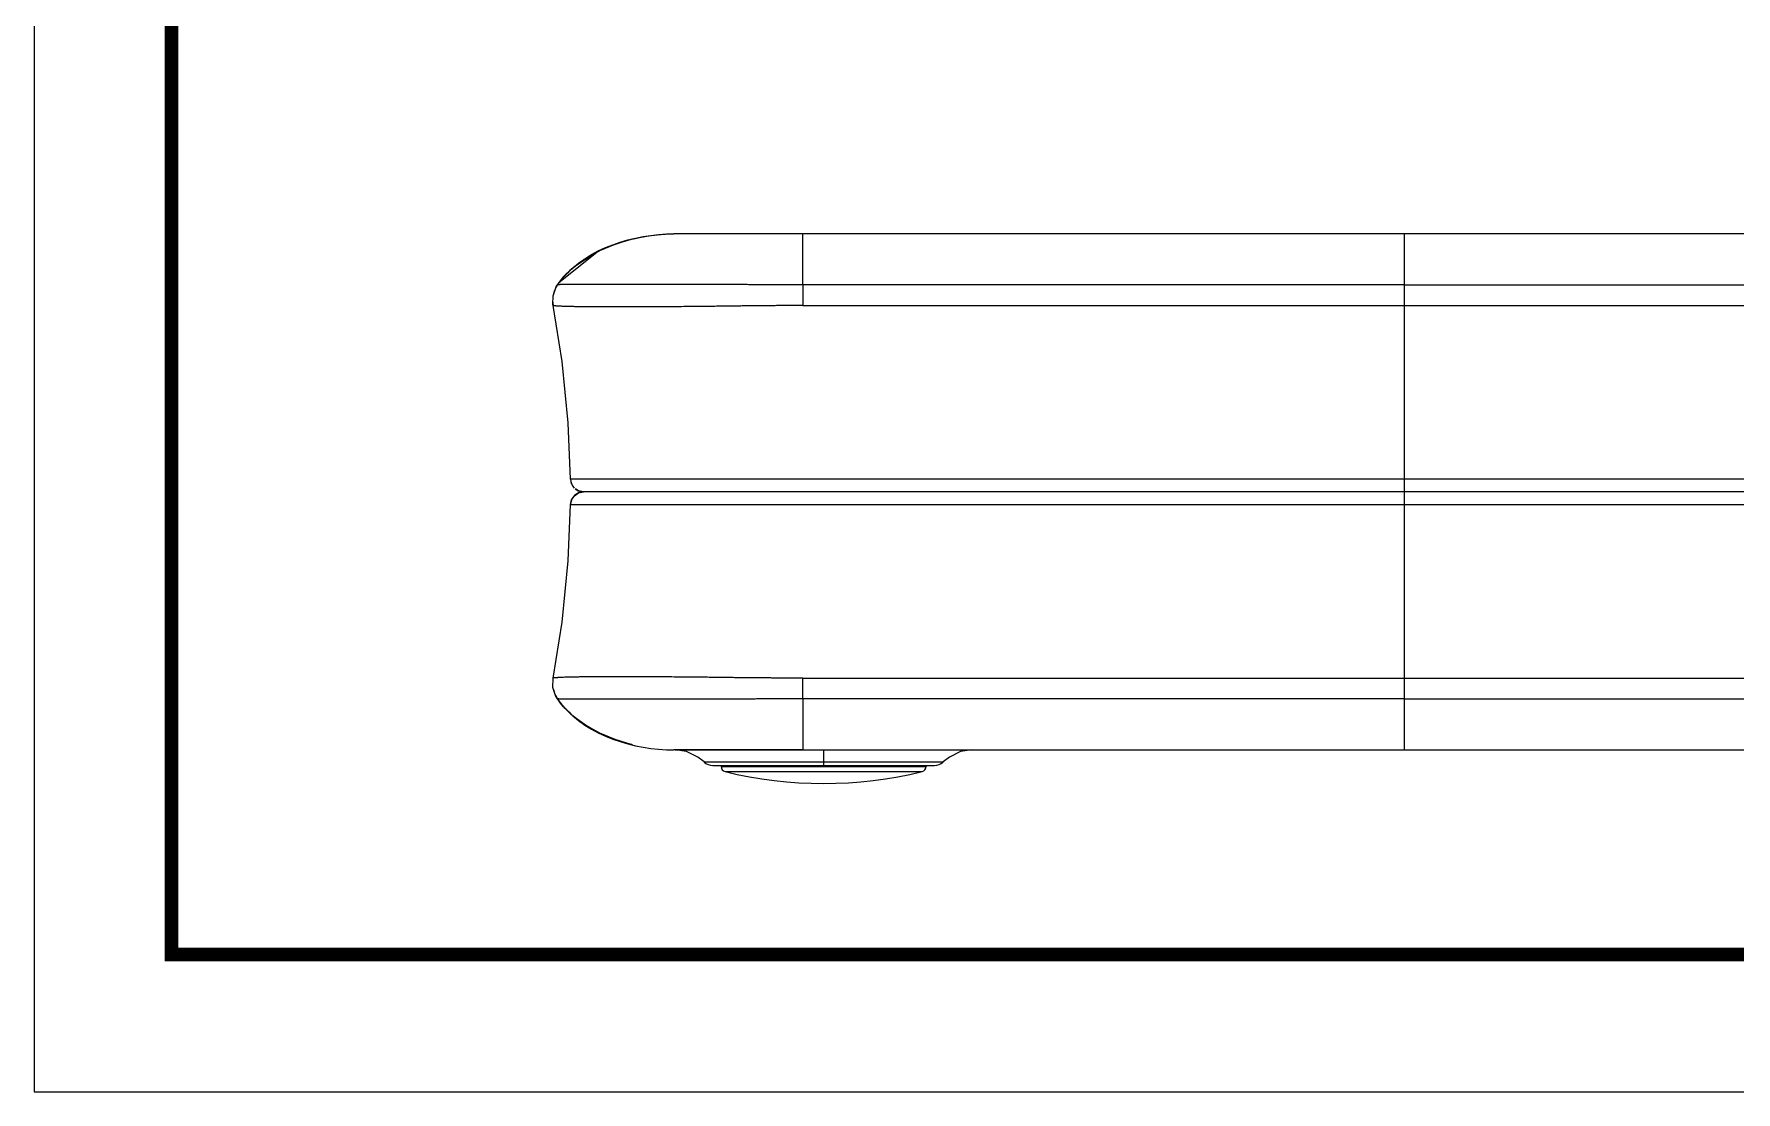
# Model space of a CAD drawing. Header units: millimetres. Extents: x 2243 to 2552, y 611 to 826.
# Drawn here: x 2243.2 to 2309.1, y 611.2 to 652.2 of the extents above; entities that cross this region are included whole.
import ezdxf

# ---------------------------------------------------------------- set-up
doc = ezdxf.new("R2010")
doc.units = ezdxf.units.MM
doc.layers.add('from', color=7, linetype='Continuous', lineweight=13)

msp = doc.modelspace()

# ---------------------------------------------------------------- linework, layer by layer
at = {"color": 7, "linetype": 'Continuous'}
for p, q in [((2275.621, 644.42), (2267.97, 644.42)), ((2319.571, 644.42), (2272.971, 644.42)), ((2272.971, 642.441), (2272.971, 644.42)), ((2296.271, 644.42), (2296.271, 624.42)), ((2265.653, 644.005), (2265.967, 644.111)), ((2265.669, 644.01), (2265.72, 644.029)), ((2265.683, 644.016), (2265.687, 644.018)), ((2265.967, 644.111), (2266.36, 644.22)), ((2266.327, 644.211), (2266.404, 644.231)), ((2263.557, 642.577), (2264.995, 643.72)), ((2263.823, 642.882), (2264.067, 643.109)), ((2264.061, 643.104), (2264.001, 643.052)), ((2264.018, 643.067), (2264.09, 643.129)), ((2264.995, 643.72), (2264.097, 643.131)), ((2264.491, 643.428), (2264.572, 643.48)), ((2264.642, 643.523), (2264.708, 643.563)), ((2264.782, 643.606), (2264.898, 643.67)), ((2264.898, 643.67), (2264.988, 643.716)), ((2263.432, 642.402), (2263.457, 642.441)), ((2263.458, 642.441), (2263.457, 642.441)), ((2263.457, 642.441), (2263.457, 642.441)), ((2263.458, 642.441), (2263.667, 642.712)), ((2263.458, 642.441), (2263.569, 642.594)), ((2263.458, 642.441), (2263.557, 642.577)), ((2263.458, 642.442), (2263.458, 642.441)), ((2263.458, 642.441), (2263.458, 642.441)), ((2263.629, 642.667), (2263.522, 642.531)), ((2263.569, 642.594), (2263.635, 642.674)), ((2263.581, 642.608), (2263.674, 642.721)), ((2263.684, 642.732), (2263.629, 642.667)), ((2263.644, 642.679), (2263.823, 642.882)), ((2263.677, 642.724), (2263.66, 642.705)), ((2263.664, 642.709), (2263.789, 642.847)), ((2263.667, 642.712), (2263.842, 642.893)), ((2263.669, 642.715), (2263.711, 642.763)), ((2263.669, 642.715), (2263.686, 642.734)), ((2263.715, 642.767), (2263.698, 642.748)), ((2263.706, 642.757), (2263.73, 642.783)), ((2263.739, 642.793), (2263.717, 642.769)), ((2263.755, 642.811), (2263.734, 642.789)), ((2263.764, 642.821), (2263.752, 642.808)), ((2263.783, 642.841), (2263.762, 642.818)), ((2263.769, 642.826), (2263.79, 642.849)), ((2263.809, 642.868), (2263.786, 642.844)), ((2263.789, 642.847), (2263.837, 642.897)), ((2263.84, 642.899), (2263.817, 642.876)), ((2263.898, 642.956), (2263.868, 642.928)), ((2263.89, 642.948), (2263.951, 643.006)), ((2264.001, 643.052), (2263.939, 642.995)), ((2263.951, 643.006), (2264.018, 643.067)), ((2272.971, 642.441), (2272.972, 641.644)), ((2263.272, 641.774), (2263.274, 641.789)), ((2263.401, 642.339), (2263.432, 642.402)), ((2272.972, 641.644), (2319.57, 641.644)), ((2328.575, 634.914), (2263.967, 634.914)), ((2264.012, 634.721), (2263.987, 634.796)), ((2264.005, 634.732), (2263.999, 634.759)), ((2264.012, 634.721), (2264.005, 634.732)), ((2264.276, 634.459), (2264.154, 634.541)), ((2264.237, 634.477), (2264.158, 634.528)), ((2263.967, 633.927), (2328.575, 633.927)), ((2263.968, 633.927), (2264.004, 634.108)), ((2264.004, 634.108), (2264.113, 634.272)), ((2264.112, 634.272), (2264.276, 634.382)), ((2264.317, 634.451), (2264.275, 634.459)), ((2264.317, 634.451), (2264.275, 634.459)), ((2264.276, 634.382), (2264.317, 634.39)), ((2264.317, 634.444), (2264.285, 634.457)), ((2264.394, 634.426), (2264.317, 634.444)), ((2264.468, 634.42), (2264.333, 634.447)), ((2264.468, 634.42), (2264.333, 634.447)), ((2264.333, 634.393), (2264.468, 634.42)), ((2264.405, 634.427), (2264.366, 634.431)), ((2264.366, 634.41), (2264.393, 634.413)), ((2264.401, 634.425), (2264.394, 634.426)), ((2328.075, 634.42), (2264.467, 634.42)), ((2264.468, 634.42), (2264.468, 634.42)), ((2263.285, 627.168), (2263.289, 627.2)), ((2272.971, 626.399), (2272.972, 627.197)), ((2272.972, 627.197), (2319.57, 627.197)), ((2263.759, 626.025), (2263.457, 626.4)), ((2263.458, 626.399), (2263.457, 626.4)), ((2263.457, 626.4), (2263.457, 626.4)), ((2263.458, 626.399), (2263.458, 626.399)), ((2263.458, 626.399), (2263.458, 626.399)), ((2263.666, 626.129), (2263.458, 626.399)), ((2263.569, 626.248), (2263.458, 626.399)), ((2263.633, 626.169), (2263.543, 626.282)), ((2263.581, 626.233), (2263.568, 626.25)), ((2263.635, 626.166), (2263.569, 626.248)), ((2263.578, 626.236), (2263.662, 626.134)), ((2263.629, 626.173), (2263.65, 626.148)), ((2263.695, 626.096), (2263.633, 626.169)), ((2263.662, 626.134), (2263.703, 626.086)), ((2263.714, 626.075), (2263.685, 626.107)), ((2263.73, 626.056), (2263.69, 626.102)), ((2263.822, 625.959), (2263.705, 626.092)), ((2263.742, 626.044), (2263.714, 626.075)), ((2263.842, 625.948), (2263.72, 626.074)), ((2263.754, 626.031), (2263.731, 626.056)), ((2263.752, 626.033), (2263.765, 626.019)), ((2263.764, 626.02), (2263.78, 626.003)), ((2263.799, 625.983), (2263.773, 626.01)), ((2263.844, 625.938), (2263.791, 625.992)), ((2263.813, 625.969), (2263.825, 625.957)), ((2264.069, 625.729), (2263.822, 625.959)), ((2272.971, 626.399), (2272.971, 624.42)), ((2263.9, 625.882), (2263.915, 625.868)), ((2264.008, 625.784), (2263.978, 625.81)), ((2264.053, 625.743), (2264.103, 625.7)), ((2264.141, 625.669), (2264.059, 625.738)), ((2264.18, 625.638), (2264.099, 625.707)), ((2264.137, 625.672), (2264.099, 625.705)), ((2264.103, 625.7), (2264.137, 625.672)), ((2264.343, 625.515), (2264.18, 625.638)), ((2264.447, 625.443), (2264.343, 625.515)), ((2264.655, 625.309), (2264.566, 625.365)), ((2265.087, 625.075), (2265.057, 625.089)), ((2265.744, 624.805), (2265.667, 624.831)), ((2265.72, 624.812), (2265.669, 624.83)), ((2265.778, 624.791), (2265.671, 624.829)), ((2266.36, 624.62), (2265.967, 624.729)), ((2272.971, 624.42), (2267.969, 624.42)), ((2268.021, 624.42), (2319.571, 624.42)), ((2269.138, 623.953), (2278.404, 623.953)), ((2273.771, 624.42), (2273.771, 623.82)), ((2269.478, 623.82), (2278.065, 623.82)), ((2269.799, 623.82), (2269.8, 623.774)), ((2269.799, 623.82), (2269.8, 623.774)), ((2269.8, 623.774), (2277.742, 623.774)), ((2269.952, 623.583), (2277.59, 623.583)), ((2277.743, 623.82), (2277.742, 623.774)), ((2277.743, 623.82), (2277.742, 623.774))]:
    msp.add_line(p, q, dxfattribs=at)
for points in [[(2266.404, 644.231), (2266.7, 644.295), (2267.005, 644.347), (2267.319, 644.386), (2267.641, 644.411), (2267.97, 644.42)], [(2263.457, 642.441), (2263.759, 642.816), (2264.134, 643.166), (2264.58, 643.486), (2265.1, 643.773), (2265.692, 644.02), (2266.358, 644.22)], [(2264.528, 643.452), (2264.66, 643.535), (2264.799, 643.616), (2264.945, 643.695), (2265.09, 643.767)], [(2264.598, 643.496), (2264.626, 643.514), (2264.845, 643.641), (2265.076, 643.761), (2265.088, 643.766)], [(2264.883, 643.662), (2264.988, 643.717), (2265.091, 643.768)], [(2265.125, 643.783), (2265.319, 643.873), (2265.574, 643.976)], [(2265.574, 643.976), (2265.84, 644.071), (2266.117, 644.156)], [(2265.671, 644.011), (2265.78, 644.051), (2265.967, 644.111)], [(2265.687, 644.018), (2265.816, 644.063), (2265.947, 644.105), (2266.081, 644.146)], [(2265.967, 644.111), (2266.161, 644.168), (2266.36, 644.22)], [(2266.062, 644.14), (2266.313, 644.209), (2266.333, 644.213)], [(2266.081, 644.146), (2266.219, 644.184), (2266.36, 644.22)], [(2263.82, 642.879), (2263.859, 642.918), (2263.939, 642.996), (2264.07, 643.112)], [(2263.827, 642.887), (2263.893, 642.952), (2263.977, 643.03), (2264.071, 643.113)], [(2263.957, 643.012), (2264.18, 643.203), (2264.343, 643.326), (2264.466, 643.411), (2264.563, 643.474), (2264.573, 643.481)], [(2264.07, 643.112), (2264.235, 643.246), (2264.422, 643.381), (2264.554, 643.467)], [(2264.071, 643.113), (2264.174, 643.198), (2264.285, 643.283), (2264.403, 643.368), (2264.528, 643.452)], [(2264.081, 643.121), (2264.3, 643.295), (2264.491, 643.428)], [(2264.166, 643.192), (2264.244, 643.253), (2264.326, 643.313), (2264.41, 643.373), (2264.498, 643.433)], [(2264.587, 643.49), (2264.589, 643.491), (2264.684, 643.549)], [(2264.691, 643.554), (2264.741, 643.583), (2264.815, 643.625)], [(2264.859, 643.649), (2264.894, 643.667), (2264.92, 643.681)], [(2264.958, 643.702), (2264.973, 643.709), (2264.995, 643.72)], [(2263.289, 641.641), (2263.282, 641.684), (2263.285, 642.015), (2263.392, 642.333), (2263.459, 642.444)], [(2263.433, 642.4), (2263.438, 642.411), (2263.45, 642.429)], [(2263.459, 642.444), (2263.47, 642.459), (2263.496, 642.496), (2263.522, 642.532), (2263.548, 642.565), (2263.572, 642.597), (2263.596, 642.626)], [(2263.617, 642.653), (2263.635, 642.675), (2263.641, 642.682)], [(2263.967, 634.914), (2263.877, 637.094), (2263.638, 639.473), (2263.289, 641.641)], [(2263.289, 627.2), (2263.638, 629.368), (2263.877, 631.747), (2263.967, 633.927)], [(2263.459, 626.397), (2263.384, 626.524), (2263.282, 626.845), (2263.289, 627.2)], [(2263.457, 626.4), (2263.417, 626.463), (2263.407, 626.485)], [(2263.596, 626.214), (2263.573, 626.243), (2263.547, 626.276), (2263.521, 626.311), (2263.494, 626.348), (2263.468, 626.385), (2263.459, 626.397)], [(2266.359, 624.62), (2265.692, 624.82), (2265.1, 625.068), (2264.58, 625.355), (2264.133, 625.675), (2263.759, 626.025)], [(2264.115, 625.692), (2264.057, 625.739), (2263.931, 625.853), (2263.855, 625.926), (2263.818, 625.963)], [(2264.065, 625.733), (2263.971, 625.816), (2263.888, 625.894), (2263.824, 625.958)], [(2263.982, 625.806), (2263.91, 625.873), (2263.844, 625.938)], [(2263.954, 625.831), (2263.98, 625.807), (2264.012, 625.778), (2264.053, 625.743)], [(2264.534, 625.385), (2264.52, 625.394), (2264.418, 625.462), (2264.321, 625.531), (2264.229, 625.6), (2264.141, 625.669)], [(2264.56, 625.369), (2264.402, 625.473), (2264.219, 625.607), (2264.155, 625.66)], [(2264.306, 625.542), (2264.3, 625.546), (2264.292, 625.552)], [(2265.057, 625.089), (2264.823, 625.212), (2264.604, 625.34), (2264.591, 625.349)], [(2265.076, 625.08), (2264.898, 625.171), (2264.8, 625.225), (2264.741, 625.258), (2264.691, 625.287), (2264.623, 625.329)], [(2265.091, 625.073), (2264.941, 625.148), (2264.794, 625.228), (2264.655, 625.309)], [(2265.727, 624.81), (2265.561, 624.87), (2265.304, 624.974), (2265.131, 625.055)], [(2266.36, 624.62), (2266.16, 624.673), (2265.966, 624.73), (2265.778, 624.791)], [(2266.335, 624.627), (2266.313, 624.632), (2266.062, 624.701)], [(2269.138, 623.953), (2268.897, 624.145), (2268.459, 624.356), (2268.021, 624.42)], [(2279.521, 624.42), (2279.083, 624.356), (2278.645, 624.145), (2278.404, 623.953)]]:
    msp.add_lwpolyline(points, dxfattribs=at)
for centre, radius, start, end in [((2264.33, 641.841), 1.058, 145.46017, 166.42044), ((2266.083, 640.632), 3.188, 139.99588, 145.42455), ((2264.33, 641.841), 1.058, 183.63812, 190.77531), ((2264.467, 634.92), 0.5, 180.73412, 224.37508), ((2264.468, 634.92), 0.5, 183.85131, 206.99742), ((2264.468, 634.92), 0.5, 230.31534, 237.90027), ((2264.467, 633.92), 0.5, 90, 179.26588), ((2264.468, 633.92), 0.5, 138.54503, 179.26592), ((2264.468, 633.92), 0.5, 90, 131.90409), ((2264.468, 634.92), 0.5, 238.22436, 270), ((2264.33, 626.999), 1.058, 192.7388, 214.53983), ((2266.083, 628.209), 3.188, 214.57573, 220.02416), ((2269.478, 624.32), 0.5, 227.2522, 270), ((2278.065, 624.32), 0.5, 270, 312.7478), ((2270, 623.777), 0.2, 181, 256.18294), ((2273.771, 639.111), 15.991, 256.18294, 283.81706), ((2277.542, 623.777), 0.2, 283.81706, 359)]:
    msp.add_arc(centre, radius, start, end, dxfattribs=at)
for points, start_tangent, end_tangent in [([(2263.641, 642.682), (2267.971, 644.42)], (0.642354, 0.766408), (1, 0)), ([(2272.971, 642.441), (2272.794, 642.442), (2272.615, 642.443), (2272.435, 642.444), (2272.254, 642.444), (2272.071, 642.444), (2271.887, 642.442), (2271.71, 642.441), (2271.541, 642.441), (2271.377, 642.442), (2271.212, 642.445), (2271.039, 642.448), (2270.859, 642.45), (2270.677, 642.452), (2270.492, 642.453), (2270.296, 642.453), (2270.084, 642.453), (2269.851, 642.453), (2269.596, 642.453), (2269.319, 642.452), (2269.02, 642.451), (2268.698, 642.451), (2268.352, 642.451), (2267.98, 642.452), (2267.574, 642.453), (2267.124, 642.453), (2266.642, 642.453), (2266.167, 642.453), (2265.729, 642.453), (2265.34, 642.453), (2265.008, 642.453), (2264.733, 642.453), (2264.507, 642.452), (2264.321, 642.451), (2264.167, 642.451), (2264.039, 642.451), (2263.934, 642.452), (2263.846, 642.452), (2263.774, 642.453), (2263.715, 642.453), (2263.666, 642.453), (2263.628, 642.453), (2263.597, 642.452), (2263.572, 642.451), (2263.552, 642.45), (2263.534, 642.449), (2263.519, 642.447), (2263.505, 642.445), (2263.493, 642.442), (2263.483, 642.441), (2263.476, 642.441), (2263.467, 642.442), (2263.46, 642.442)], (-1, 0.000751), (-0.968614, -0.248568)), ([(2296.271, 642.441), (2294.198, 642.441), (2292.263, 642.441), (2290.458, 642.441), (2288.772, 642.441), (2287.197, 642.441), (2285.725, 642.441), (2284.349, 642.441), (2283.067, 642.441), (2281.873, 642.442), (2280.76, 642.442), (2279.723, 642.442), (2278.755, 642.441), (2277.853, 642.441), (2277.013, 642.441), (2276.233, 642.441), (2275.509, 642.442), (2274.837, 642.442), (2274.22, 642.441), (2273.617, 642.441), (2272.971, 642.441)], (-1, 0), (-1, 0.000519)), ([(2296.271, 642.441), (2298.344, 642.441), (2300.279, 642.441), (2302.085, 642.441), (2303.77, 642.441), (2305.345, 642.441), (2306.818, 642.441), (2308.193, 642.441), (2309.475, 642.441), (2310.669, 642.442), (2311.782, 642.442), (2312.82, 642.442), (2313.788, 642.441), (2314.69, 642.441), (2315.529, 642.441), (2316.309, 642.441), (2317.033, 642.442), (2317.705, 642.442), (2318.323, 642.441), (2318.925, 642.441), (2319.571, 642.441)], (1, 0), (1, 0.000519)), ([(2272.972, 641.644), (2272.794, 641.643), (2272.617, 641.643), (2272.44, 641.642), (2272.262, 641.641), (2272.081, 641.639), (2271.9, 641.636), (2271.721, 641.633), (2271.543, 641.63), (2271.37, 641.629), (2271.199, 641.628), (2271.024, 641.627), (2270.843, 641.626), (2270.658, 641.624), (2270.468, 641.622), (2270.269, 641.62), (2270.052, 641.617), (2269.814, 641.614), (2269.552, 641.61), (2269.266, 641.607), (2268.958, 641.603), (2268.625, 641.6), (2268.267, 641.597), (2267.884, 641.594), (2267.466, 641.591), (2267.002, 641.589), (2266.505, 641.587), (2266.015, 641.586), (2265.564, 641.586), (2265.166, 641.587), (2264.826, 641.589), (2264.545, 641.592), (2264.316, 641.594), (2264.127, 641.597), (2263.972, 641.6), (2263.843, 641.603), (2263.737, 641.606), (2263.65, 641.61), (2263.578, 641.613), (2263.52, 641.616), (2263.473, 641.619), (2263.436, 641.621), (2263.407, 641.623), (2263.384, 641.625), (2263.365, 641.626), (2263.35, 641.627), (2263.336, 641.627), (2263.324, 641.628), (2263.314, 641.629), (2263.305, 641.63), (2263.295, 641.633), (2263.291, 641.641)], (-0.999999, -0.001431), (-0.274764, 0.961512)), ([(2272.972, 627.197), (2272.794, 627.197), (2272.617, 627.197), (2272.44, 627.198), (2272.262, 627.2), (2272.081, 627.202), (2271.9, 627.205), (2271.721, 627.208), (2271.543, 627.211), (2271.37, 627.212), (2271.199, 627.213), (2271.024, 627.214), (2270.843, 627.215), (2270.658, 627.217), (2270.468, 627.219), (2270.269, 627.221), (2270.052, 627.224), (2269.814, 627.227), (2269.552, 627.23), (2269.266, 627.234), (2268.958, 627.238), (2268.625, 627.241), (2268.267, 627.244), (2267.884, 627.247), (2267.466, 627.249), (2267.002, 627.252), (2266.505, 627.254), (2266.015, 627.255), (2265.564, 627.255), (2265.166, 627.253), (2264.826, 627.251), (2264.545, 627.249), (2264.316, 627.247), (2264.127, 627.244), (2263.972, 627.241), (2263.843, 627.238), (2263.737, 627.234), (2263.65, 627.231), (2263.578, 627.227), (2263.52, 627.224), (2263.473, 627.222), (2263.436, 627.219), (2263.407, 627.218), (2263.384, 627.216), (2263.365, 627.215), (2263.35, 627.214), (2263.336, 627.213), (2263.324, 627.213), (2263.314, 627.212), (2263.305, 627.211), (2263.295, 627.208), (2263.291, 627.199)], (-0.999999, 0.001431), (-0.274701, -0.96153)), ([(2272.971, 626.399), (2272.794, 626.399), (2272.615, 626.398), (2272.435, 626.397), (2272.254, 626.397), (2272.071, 626.397), (2271.887, 626.398), (2271.71, 626.4), (2271.541, 626.4), (2271.377, 626.398), (2271.212, 626.395), (2271.039, 626.393), (2270.859, 626.39), (2270.677, 626.389), (2270.492, 626.388), (2270.296, 626.387), (2270.084, 626.387), (2269.851, 626.387), (2269.596, 626.388), (2269.319, 626.389), (2269.02, 626.389), (2268.698, 626.39), (2268.352, 626.389), (2267.98, 626.389), (2267.574, 626.388), (2267.124, 626.388), (2266.642, 626.388), (2266.167, 626.388), (2265.729, 626.388), (2265.34, 626.388), (2265.008, 626.388), (2264.733, 626.388), (2264.507, 626.389), (2264.321, 626.389), (2264.167, 626.39), (2264.039, 626.39), (2263.934, 626.389), (2263.846, 626.388), (2263.774, 626.388), (2263.715, 626.387), (2263.666, 626.387), (2263.628, 626.388), (2263.597, 626.388), (2263.572, 626.389), (2263.552, 626.391), (2263.534, 626.392), (2263.519, 626.394), (2263.505, 626.396), (2263.493, 626.398), (2263.483, 626.4), (2263.476, 626.4), (2263.467, 626.399), (2263.46, 626.399)], (-1, -0.000751), (-0.968611, 0.248581)), ([(2263.642, 626.158), (2267.971, 624.42)], (0.642619, -0.766186), (1, 0)), ([(2296.271, 626.399), (2294.198, 626.399), (2292.263, 626.399), (2290.458, 626.399), (2288.772, 626.399), (2287.197, 626.399), (2285.725, 626.399), (2284.349, 626.399), (2283.067, 626.399), (2281.873, 626.399), (2280.76, 626.399), (2279.723, 626.399), (2278.755, 626.399), (2277.853, 626.4), (2277.013, 626.4), (2276.233, 626.399), (2275.509, 626.399), (2274.837, 626.399), (2274.22, 626.4), (2273.617, 626.4), (2272.971, 626.399)], (-1, 0), (-1, -0.000519)), ([(2296.271, 626.399), (2298.344, 626.399), (2300.279, 626.399), (2302.085, 626.399), (2303.77, 626.399), (2305.345, 626.399), (2306.818, 626.399), (2308.193, 626.399), (2309.475, 626.399), (2310.669, 626.399), (2311.782, 626.399), (2312.82, 626.399), (2313.788, 626.399), (2314.69, 626.4), (2315.529, 626.4), (2316.309, 626.399), (2317.033, 626.399), (2317.705, 626.399), (2318.323, 626.4), (2318.925, 626.4), (2319.571, 626.399)], (1, 0), (1, -0.000519))]:
    msp.add_spline(points, degree=3, dxfattribs=dict(at, start_tangent=start_tangent, end_tangent=end_tangent))
at = {"layer": 'from'}
msp.add_lwpolyline([(2243.173, 611.167), (2552.313, 611.167), (2552.313, 825.991), (2243.173, 825.991)], close=True, dxfattribs=at)
at = {"layer": 'from', "const_width": 0.533}
msp.add_lwpolyline([(2248.5, 616.494), (2248.5, 820.663), (2546.985, 820.663), (2546.985, 616.494), (2248.5, 616.494)], dxfattribs=at)

doc.saveas('drawing.dxf')
